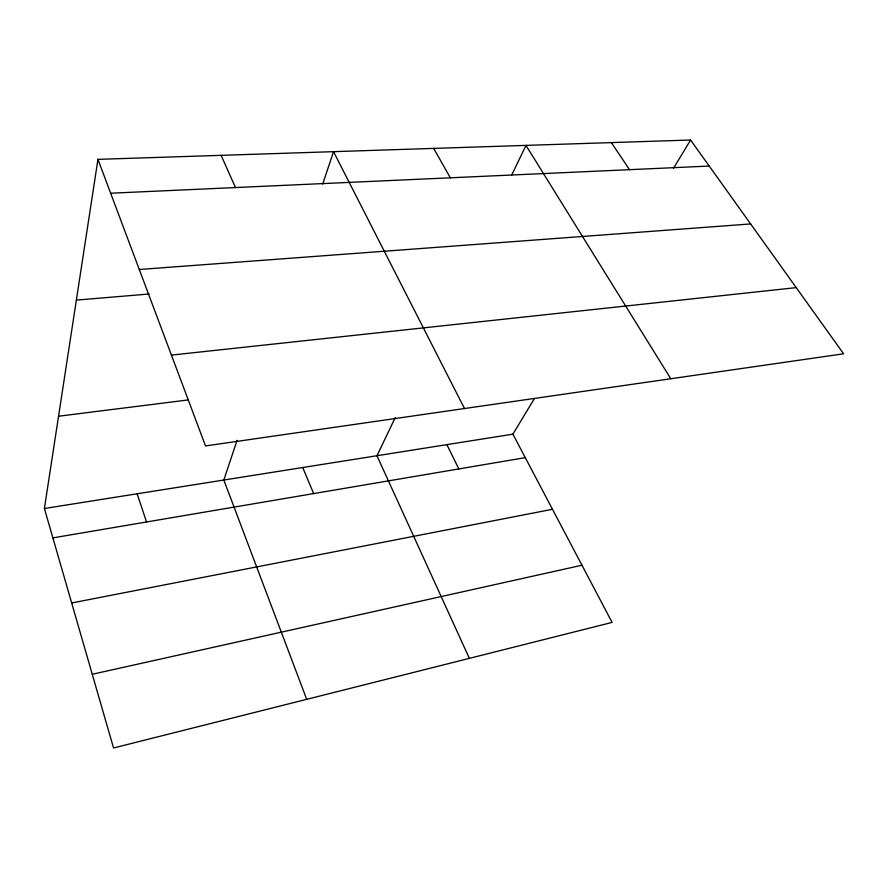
<?xml version="1.0" encoding="UTF-8"?>
<svg xmlns="http://www.w3.org/2000/svg" width="888" height="888" viewBox="0 0 888 888"><rect width="100%" height="100%" fill="white"/><g stroke="black" fill="none" stroke-linecap="round" stroke-linejoin="round"><path stroke-width="1.33" d="M534.354 398.645L512.898 434.165L612.098 622.41L113.542 747.985L44.4 508.502L97.946 159.352L690.575 140.015L843.6 353.79L205.517 445.931L97.946 159.352M237.074 440.37L223.82 480.031L306.704 699.333M322.71 184.071L333.533 151.67L464.491 408.536M395.26 417.593L376.945 455.733L469.364 658.363M511.81 174.892L525.985 145.388L670.784 378.743M673.592 168.132L690.575 140.015M92.263 674.27L581.962 565.223M71.673 602.974L552.48 509.279M52.88 537.884L525.274 457.642M44.4 508.502L512.898 434.165M58.553 416.239L188.067 399.944M171.417 355.1L796.236 287.623M76.357 300.111L149.084 294.006M139.294 269.497L750.649 223.943M110.656 193.218L709.223 166.056M611.366 142.602L629.503 169.675M433.666 148.396L450.349 177.811M446.886 444.644L458.841 468.931M221.112 155.333L235.464 187.557M302.73 467.51L313.631 493.595M137.129 493.784L146.553 521.966"/></g></svg>
